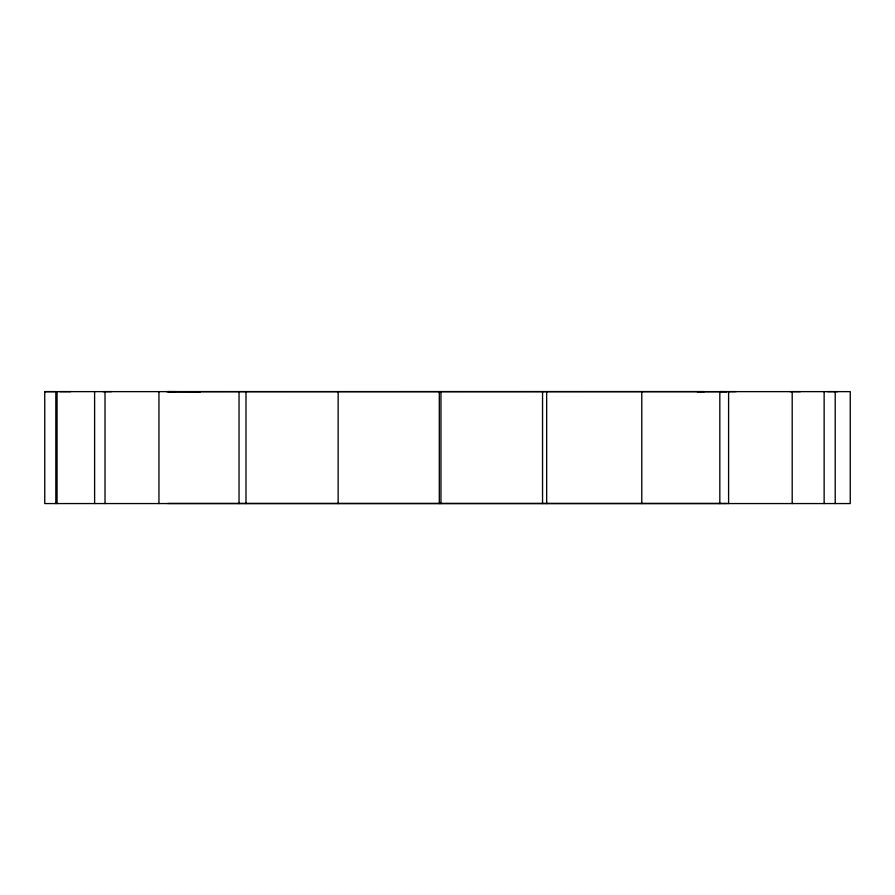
<?xml version="1.0" encoding="UTF-8"?>
<svg xmlns="http://www.w3.org/2000/svg" width="895" height="895" viewBox="0 0 895 895"><rect width="100%" height="100%" fill="white"/><g stroke="black" fill="none" stroke-linecap="round" stroke-linejoin="round"><path stroke-width="1.34" d="M44.75 391.63L44.75 503.561L850.25 503.561L850.25 391.63L44.75 391.63L55.826 391.63L55.826 503.561M57.056 503.561L57.056 391.63M94.613 503.561L94.613 391.63M105.017 503.561L105.017 391.63M158.952 503.561L158.952 391.63M239.032 503.561L239.032 391.63M245.991 503.561L245.991 391.63M338.153 503.561L338.153 391.63M439.3 503.561L439.3 391.63M440.955 503.561L440.955 391.63M542.549 503.561L542.549 391.63M546.655 503.561L546.655 391.63M641.782 503.561L641.782 391.63M719.826 503.561L719.826 391.63M728.597 503.561L728.597 391.63M792.198 503.561L792.198 391.63M824.138 503.561L824.138 391.63M835.214 503.561L835.214 391.63M697.205 391.719L727.143 391.641L720.128 391.585M59.786 391.63L70.862 391.63M102.802 391.63L111.573 391.63M166.403 391.63L175.174 391.63M729.089 391.63L736.048 391.63M789.983 391.63L800.387 391.63M827.528 391.63L837.944 391.63M167.779 503.46L727.221 503.46M200.469 391.73L167.857 391.63L704.421 391.596"/></g></svg>
